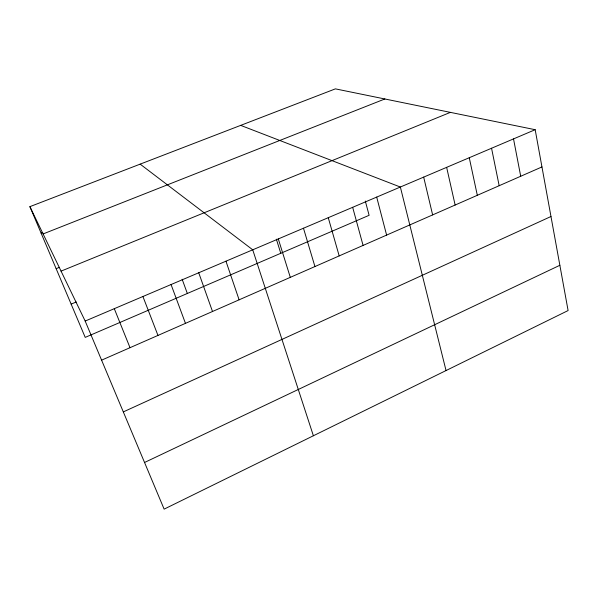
<?xml version="1.0" encoding="UTF-8"?>
<svg xmlns="http://www.w3.org/2000/svg" width="598" height="598" viewBox="0 0 598 598"><rect width="100%" height="100%" fill="white"/><g stroke="black" fill="none" stroke-linecap="round" stroke-linejoin="round"><path stroke-width="0.9" d="M144.544 462.486L559.855 265.28M123.315 411.902L550.975 216.506M101.593 360.16L541.952 166.939M85.178 321.059L535.173 129.699L568.1 310.549L164.129 509.137L85.178 321.059L29.9 206.646L335.388 88.863L535.173 129.699M71.14 304.12L76.23 301.99M56.145 268.681L59.456 267.336M61.056 271.126L450.391 112.372M43.086 233.945L384.85 98.976M41.09 233.1L42.779 232.435M240.695 125.378L400.361 187.032L446.041 370.551M140.164 164.136L252.73 249.807L313.389 435.763M29.9 206.646L85.215 337.384L369.116 215.302L365.311 201.055M114.293 308.68L130.02 347.692M142.915 296.503L157.969 335.426M171.058 284.536L185.462 323.361M182.136 279.221L187.338 293.469M198.73 272.77L212.507 311.491M225.954 261.191L239.118 299.822M276.358 239.17L280.783 253.283M278.302 238.931L290.307 277.36M303.478 228.227L314.937 266.551M328.257 217.687L339.193 255.907M352.663 207.312L363.083 245.427M376.695 197.093L386.614 235.096M423.676 177.113L432.631 214.906M446.639 167.35L455.138 205.032M469.266 157.73L477.316 195.299M491.556 148.252L499.173 185.709M513.525 138.908L520.716 176.261"/></g></svg>
